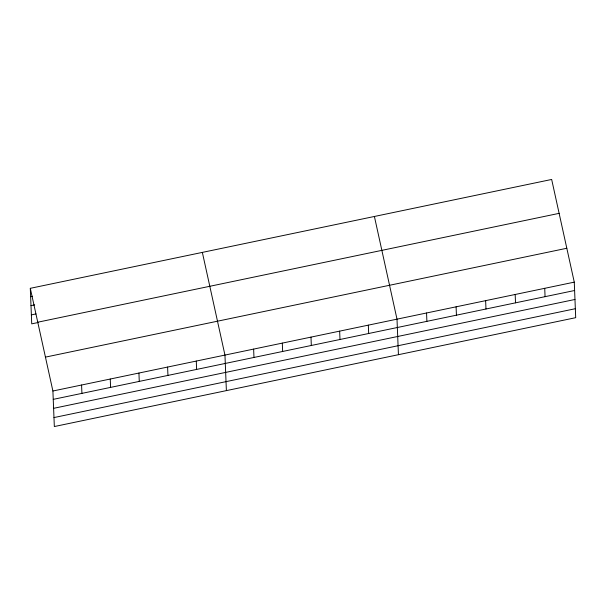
<?xml version="1.0" encoding="UTF-8"?>
<svg xmlns="http://www.w3.org/2000/svg" width="606" height="606" viewBox="0 0 606 606"><rect width="100%" height="100%" fill="white"/><g stroke="black" fill="none" stroke-linecap="round" stroke-linejoin="round"><path stroke-width="0.91" d="M30.3 288.32L551.665 179.459L574.276 282.146L575.7 317.68L54.335 426.541L52.904 391.006L30.3 288.32L31.724 323.854L38.201 322.498M30.633 296.675L32.489 296.289M30.997 305.644L34.693 304.871M31.368 314.885L35.989 313.916M37.761 322.21L559.126 213.35M45.45 357.123L566.815 248.263M52.904 391.006L574.276 282.146M53.245 399.362L574.609 290.501M53.601 408.33L574.965 299.47M53.972 417.572L575.336 308.712M374.402 216.471L397.006 319.157L398.437 354.692M202.351 252.399L224.955 355.086L226.386 390.612M544.726 288.32L545.067 296.675M515.183 294.486L515.517 302.841M485.641 300.652L485.974 309.007M456.098 306.825L456.432 315.181M426.556 312.991L426.889 321.347M368.334 325.149L368.668 333.505M339.655 331.134L339.996 339.489M310.984 337.118L311.317 345.473M282.305 343.11L282.646 351.465M253.634 349.094L253.967 357.449M196.283 361.07L196.617 369.425M167.604 367.054L167.945 375.409M138.933 373.046L139.266 381.401M110.254 379.03L110.595 387.385M81.583 385.022L81.916 393.377"/></g></svg>
